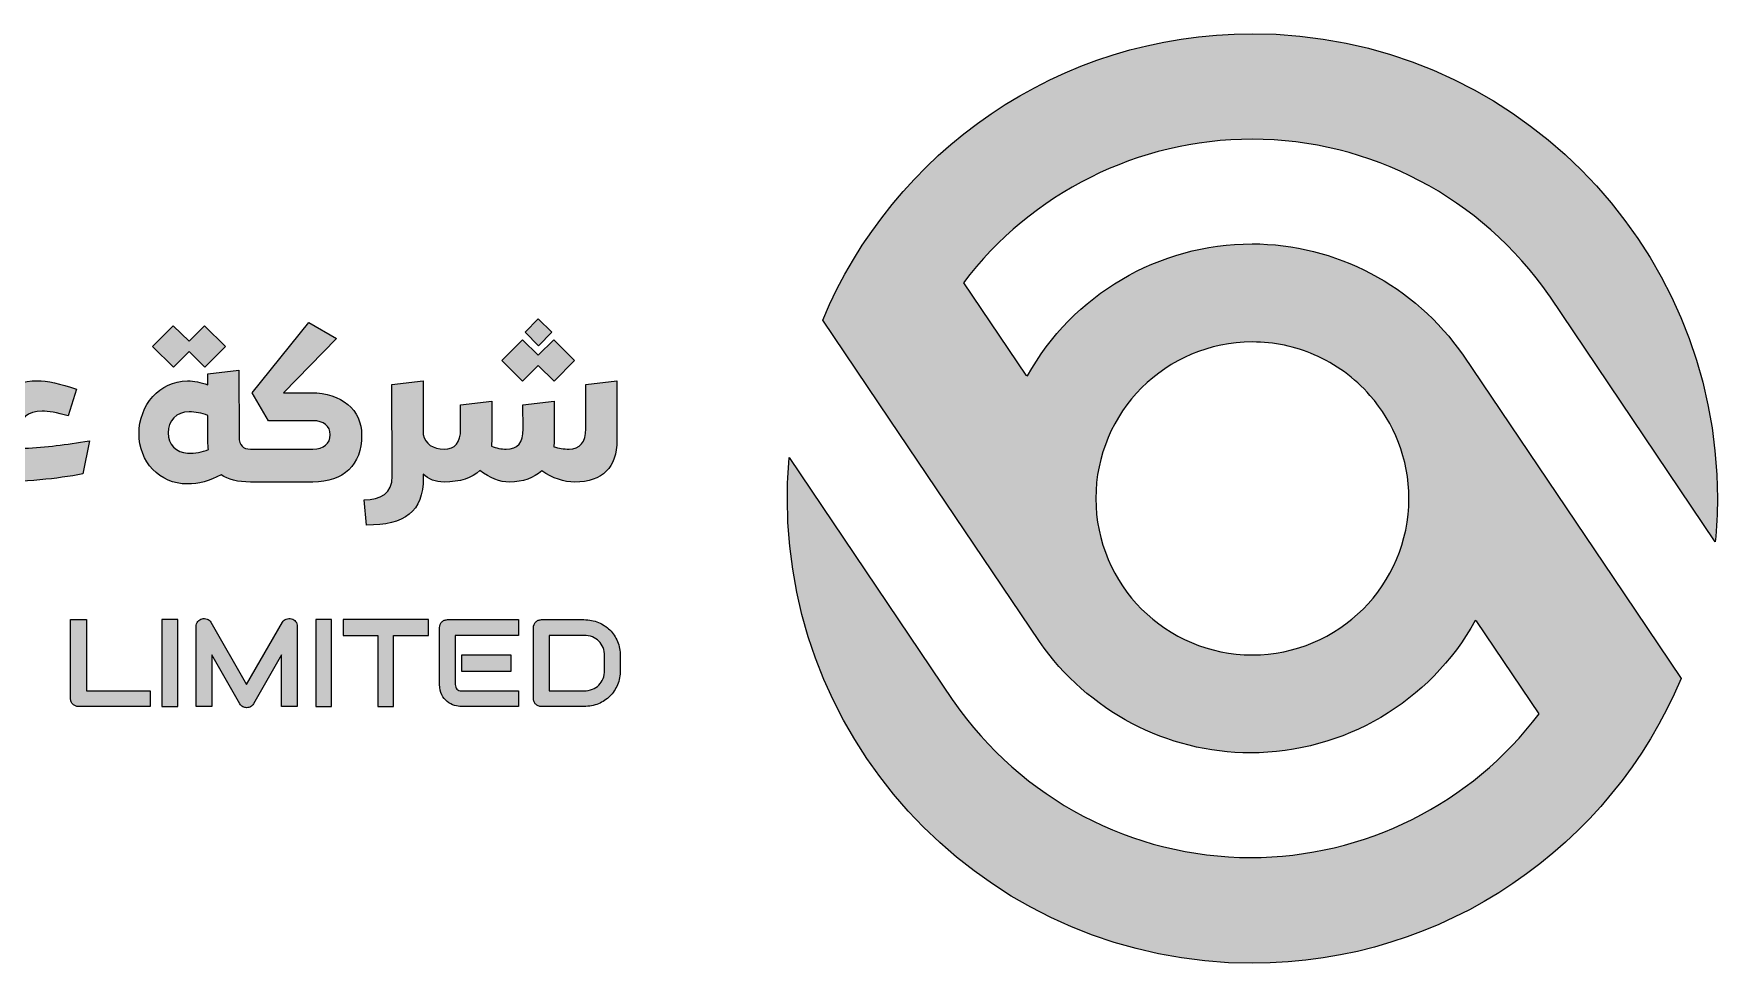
# Model space of a CAD drawing. Header units: millimetres. Extents: x 81 to 1251, y -181 to -29.
# Drawn here: x 1128 to 1250.7, y -138.9 to -71.1 of the extents above; entities that cross this region are included whole.
import ezdxf

# ---------------------------------------------------------------- set-up
doc = ezdxf.new("R2010")
doc.units = ezdxf.units.MM
doc.header["$MEASUREMENT"] = 0
doc.layers.add('Layer 1', color=7, linetype='Continuous', lineweight=0)

# ---------------------------------------------------------------- blocks, each defined once
blk = doc.blocks.new('Block_11')
at = {"layer": 'Layer 1', "true_color": 0x00b9ad, "transparency": 33554687}
h = blk.add_hatch(color=122, dxfattribs=at)
h.dxf.hatch_style = 2
edge = h.paths.add_edge_path()
edge.add_spline(control_points=[(1131.85, -113.83), (1131.85, -113.83), (1130.7, -113.83), (1130.7, -113.83), (1130.7, -113.83), (1130.7, -119.58), (1130.7, -119.58), (1130.7, -119.67), (1130.71, -119.74), (1130.74, -119.81), (1130.77, -119.88), (1130.81, -119.95), (1130.87, -120), (1130.92, -120.05), (1130.98, -120.09), (1131.05, -120.12), (1131.12, -120.15), (1131.2, -120.16), (1131.28, -120.16), (1131.28, -120.16), (1136.51, -120.16), (1136.51, -120.16), (1136.51, -120.16), (1136.51, -119.02), (1136.51, -119.02), (1136.51, -119.02), (1131.85, -119.02), (1131.85, -119.02), (1131.85, -119.02), (1131.85, -113.83), (1131.85, -113.83)], knot_values=[0, 0, 0, 0, 1, 1, 1, 2, 2, 2, 3, 3, 3, 4, 4, 4, 5, 5, 5, 6, 6, 6, 7, 7, 7, 8, 8, 8, 9, 9, 9, 10, 10, 10, 10], degree=3, periodic=0)
h = blk.add_hatch(color=122, dxfattribs=at)
h.dxf.hatch_style = 2
h.paths.add_polyline_path([(1137.36, -120.16), (1138.51, -120.16), (1138.51, -113.83), (1137.36, -113.83)])
h = blk.add_hatch(color=122, dxfattribs=at)
h.dxf.hatch_style = 2
edge = h.paths.add_edge_path()
edge.add_spline(control_points=[(1146.8, -113.76), (1146.67, -113.73), (1146.54, -113.74), (1146.42, -113.79), (1146.3, -113.83), (1146.21, -113.91), (1146.14, -114.02), (1146.14, -114.02), (1143.53, -118.57), (1143.53, -118.57), (1143.53, -118.57), (1140.92, -114.02), (1140.92, -114.02), (1140.89, -113.97), (1140.85, -113.92), (1140.8, -113.88), (1140.75, -113.84), (1140.7, -113.81), (1140.64, -113.79), (1140.58, -113.77), (1140.52, -113.75), (1140.46, -113.75), (1140.4, -113.74), (1140.34, -113.75), (1140.28, -113.76), (1140.15, -113.8), (1140.05, -113.87), (1139.97, -113.97), (1139.89, -114.07), (1139.85, -114.19), (1139.85, -114.32), (1139.85, -114.32), (1139.85, -120.16), (1139.85, -120.16), (1139.85, -120.16), (1141, -120.16), (1141, -120.16), (1141, -120.16), (1141, -116.39), (1141, -116.39), (1141, -116.39), (1143.04, -119.97), (1143.04, -119.97), (1143.09, -120.06), (1143.16, -120.13), (1143.25, -120.18), (1143.34, -120.23), (1143.43, -120.25), (1143.53, -120.25), (1143.63, -120.25), (1143.73, -120.23), (1143.82, -120.18), (1143.91, -120.13), (1143.98, -120.06), (1144.03, -119.97), (1144.03, -119.97), (1146.06, -116.39), (1146.06, -116.39), (1146.06, -116.39), (1146.06, -120.16), (1146.06, -120.16), (1146.06, -120.16), (1147.22, -120.16), (1147.22, -120.16), (1147.22, -120.16), (1147.22, -114.32), (1147.22, -114.32), (1147.22, -114.19), (1147.18, -114.07), (1147.1, -113.97), (1147.02, -113.87), (1146.92, -113.8), (1146.8, -113.76)], knot_values=[0, 0, 0, 0, 1, 1, 1, 2, 2, 2, 3, 3, 3, 4, 4, 4, 5, 5, 5, 6, 6, 6, 7, 7, 7, 8, 8, 8, 9, 9, 9, 10, 10, 10, 11, 11, 11, 12, 12, 12, 13, 13, 13, 14, 14, 14, 15, 15, 15, 16, 16, 16, 17, 17, 17, 18, 18, 18, 19, 19, 19, 20, 20, 20, 21, 21, 21, 22, 22, 22, 23, 23, 23, 24, 24, 24, 24], degree=3, periodic=0)
h = blk.add_hatch(color=122, dxfattribs=at)
h.dxf.hatch_style = 2
h.paths.add_polyline_path([(1148.56, -120.16), (1149.71, -120.16), (1149.71, -113.83), (1148.56, -113.83)])
h = blk.add_hatch(color=122, dxfattribs=at)
h.dxf.hatch_style = 2
h.paths.add_polyline_path([(1150.56, -114.98), (1153.09, -114.98), (1153.09, -120.16), (1154.24, -120.16), (1154.24, -114.98), (1156.77, -114.98), (1156.77, -113.83), (1150.56, -113.83)])
h = blk.add_hatch(color=122, dxfattribs=at)
h.dxf.hatch_style = 2
edge = h.paths.add_edge_path()
edge.add_spline(control_points=[(1157.93, -113.88), (1157.86, -113.91), (1157.8, -113.95), (1157.75, -114), (1157.7, -114.05), (1157.66, -114.12), (1157.63, -114.19), (1157.6, -114.26), (1157.59, -114.33), (1157.59, -114.41), (1157.59, -114.41), (1157.59, -118.55), (1157.59, -118.55), (1157.59, -118.85), (1157.64, -119.1), (1157.75, -119.3), (1157.85, -119.51), (1157.99, -119.68), (1158.15, -119.8), (1158.31, -119.93), (1158.48, -120.02), (1158.67, -120.08), (1158.86, -120.13), (1159.03, -120.16), (1159.19, -120.16), (1159.19, -120.16), (1163.33, -120.16), (1163.33, -120.16), (1163.33, -120.16), (1163.33, -119.02), (1163.33, -119.02), (1163.33, -119.02), (1159.2, -119.02), (1159.2, -119.02), (1159.05, -119.02), (1158.93, -118.98), (1158.85, -118.9), (1158.77, -118.82), (1158.73, -118.7), (1158.73, -118.55), (1158.73, -118.55), (1158.73, -114.98), (1158.73, -114.98), (1158.73, -114.98), (1163.33, -114.98), (1163.33, -114.98), (1163.33, -114.98), (1163.33, -113.83), (1163.33, -113.83), (1163.33, -113.83), (1158.16, -113.83), (1158.16, -113.83), (1158.08, -113.83), (1158, -113.85), (1157.93, -113.88)], knot_values=[0, 0, 0, 0, 1, 1, 1, 2, 2, 2, 3, 3, 3, 4, 4, 4, 5, 5, 5, 6, 6, 6, 7, 7, 7, 8, 8, 8, 9, 9, 9, 10, 10, 10, 11, 11, 11, 12, 12, 12, 13, 13, 13, 14, 14, 14, 15, 15, 15, 16, 16, 16, 17, 17, 17, 18, 18, 18, 18], degree=3, periodic=0)
h = blk.add_hatch(color=122, dxfattribs=at)
h.dxf.hatch_style = 2
edge = h.paths.add_edge_path()
edge.add_spline(control_points=[(1169.61, -117.52), (1169.61, -117.74), (1169.57, -117.95), (1169.5, -118.13), (1169.43, -118.31), (1169.32, -118.47), (1169.19, -118.6), (1169.06, -118.73), (1168.9, -118.84), (1168.72, -118.91), (1168.53, -118.98), (1168.33, -119.02), (1168.11, -119.02), (1168.11, -119.02), (1165.58, -119.02), (1165.58, -119.02), (1165.58, -119.02), (1165.58, -114.98), (1165.58, -114.98), (1165.58, -114.98), (1168.11, -114.98), (1168.11, -114.98), (1168.33, -114.98), (1168.53, -115.02), (1168.72, -115.09), (1168.9, -115.16), (1169.06, -115.26), (1169.19, -115.39), (1169.32, -115.53), (1169.43, -115.68), (1169.5, -115.87), (1169.57, -116.05), (1169.61, -116.26), (1169.61, -116.48), (1169.61, -116.48), (1169.61, -117.52), (1169.61, -117.52)], knot_values=[0, 0, 0, 0, 1, 1, 1, 2, 2, 2, 3, 3, 3, 4, 4, 4, 5, 5, 5, 6, 6, 6, 7, 7, 7, 8, 8, 8, 9, 9, 9, 10, 10, 10, 11, 11, 11, 12, 12, 12, 12], degree=3, periodic=0)
edge = h.paths.add_edge_path()
edge.add_spline(control_points=[(1170.55, -115.42), (1170.42, -115.1), (1170.23, -114.82), (1170, -114.58), (1169.76, -114.35), (1169.48, -114.17), (1169.16, -114.03), (1168.84, -113.9), (1168.49, -113.83), (1168.11, -113.83), (1168.11, -113.83), (1165.01, -113.83), (1165.01, -113.83), (1164.93, -113.83), (1164.85, -113.85), (1164.78, -113.88), (1164.71, -113.91), (1164.65, -113.95), (1164.6, -114), (1164.54, -114.05), (1164.5, -114.12), (1164.47, -114.19), (1164.44, -114.26), (1164.43, -114.33), (1164.43, -114.41), (1164.43, -114.41), (1164.43, -119.58), (1164.43, -119.58), (1164.43, -119.67), (1164.44, -119.74), (1164.47, -119.81), (1164.5, -119.88), (1164.54, -119.95), (1164.6, -120), (1164.65, -120.05), (1164.71, -120.09), (1164.78, -120.12), (1164.85, -120.15), (1164.93, -120.16), (1165.01, -120.16), (1165.01, -120.16), (1168.11, -120.16), (1168.11, -120.16), (1168.49, -120.16), (1168.84, -120.1), (1169.16, -119.96), (1169.48, -119.83), (1169.76, -119.65), (1170, -119.41), (1170.23, -119.18), (1170.42, -118.9), (1170.55, -118.58), (1170.69, -118.25), (1170.75, -117.9), (1170.75, -117.52), (1170.75, -117.52), (1170.75, -116.48), (1170.75, -116.48), (1170.75, -116.1), (1170.69, -115.75), (1170.55, -115.42)], knot_values=[0, 0, 0, 0, 1, 1, 1, 2, 2, 2, 3, 3, 3, 4, 4, 4, 5, 5, 5, 6, 6, 6, 7, 7, 7, 8, 8, 8, 9, 9, 9, 10, 10, 10, 11, 11, 11, 12, 12, 12, 13, 13, 13, 14, 14, 14, 15, 15, 15, 16, 16, 16, 17, 17, 17, 18, 18, 18, 19, 19, 19, 20, 20, 20, 20], degree=3, periodic=0)
h = blk.add_hatch(color=122, dxfattribs=at)
h.dxf.hatch_style = 2
h.paths.add_polyline_path([(1162.81, -117.58), (1162.81, -116.42), (1159.19, -116.42), (1159.19, -117.58)])
at = {"layer": 'Layer 1'}
for points in [[(1137.36, -120.16), (1138.51, -120.16), (1138.51, -113.83), (1137.36, -113.83)], [(1148.56, -120.16), (1149.71, -120.16), (1149.71, -113.83), (1148.56, -113.83)], [(1150.56, -114.98), (1153.09, -114.98), (1153.09, -120.16), (1154.24, -120.16), (1154.24, -114.98), (1156.77, -114.98), (1156.77, -113.83), (1150.56, -113.83)], [(1162.81, -117.58), (1162.81, -116.42), (1159.19, -116.42), (1159.19, -117.58)]]:
    blk.add_lwpolyline(points, close=True, dxfattribs=at)
for points, knots in [([(1131.85, -113.83), (1131.85, -113.83), (1130.7, -113.83), (1130.7, -113.83), (1130.7, -113.83), (1130.7, -119.58), (1130.7, -119.58), (1130.7, -119.67), (1130.71, -119.74), (1130.74, -119.81), (1130.77, -119.88), (1130.81, -119.95), (1130.87, -120), (1130.92, -120.05), (1130.98, -120.09), (1131.05, -120.12), (1131.12, -120.15), (1131.2, -120.16), (1131.28, -120.16), (1131.28, -120.16), (1136.51, -120.16), (1136.51, -120.16), (1136.51, -120.16), (1136.51, -119.02), (1136.51, -119.02), (1136.51, -119.02), (1131.85, -119.02), (1131.85, -119.02), (1131.85, -119.02), (1131.85, -113.83), (1131.85, -113.83)], [0, 0, 0, 0, 1, 1, 1, 2, 2, 2, 3, 3, 3, 4, 4, 4, 5, 5, 5, 6, 6, 6, 7, 7, 7, 8, 8, 8, 9, 9, 9, 10, 10, 10, 10]), ([(1146.8, -113.76), (1146.67, -113.73), (1146.54, -113.74), (1146.42, -113.79), (1146.3, -113.83), (1146.21, -113.91), (1146.14, -114.02), (1146.14, -114.02), (1143.53, -118.57), (1143.53, -118.57), (1143.53, -118.57), (1140.92, -114.02), (1140.92, -114.02), (1140.89, -113.97), (1140.85, -113.92), (1140.8, -113.88), (1140.75, -113.84), (1140.7, -113.81), (1140.64, -113.79), (1140.58, -113.77), (1140.52, -113.75), (1140.46, -113.75), (1140.4, -113.74), (1140.34, -113.75), (1140.28, -113.76), (1140.15, -113.8), (1140.05, -113.87), (1139.97, -113.97), (1139.89, -114.07), (1139.85, -114.19), (1139.85, -114.32), (1139.85, -114.32), (1139.85, -120.16), (1139.85, -120.16), (1139.85, -120.16), (1141, -120.16), (1141, -120.16), (1141, -120.16), (1141, -116.39), (1141, -116.39), (1141, -116.39), (1143.04, -119.97), (1143.04, -119.97), (1143.09, -120.06), (1143.16, -120.13), (1143.25, -120.18), (1143.34, -120.23), (1143.43, -120.25), (1143.53, -120.25), (1143.63, -120.25), (1143.73, -120.23), (1143.82, -120.18), (1143.91, -120.13), (1143.98, -120.06), (1144.03, -119.97), (1144.03, -119.97), (1146.06, -116.39), (1146.06, -116.39), (1146.06, -116.39), (1146.06, -120.16), (1146.06, -120.16), (1146.06, -120.16), (1147.22, -120.16), (1147.22, -120.16), (1147.22, -120.16), (1147.22, -114.32), (1147.22, -114.32), (1147.22, -114.19), (1147.18, -114.07), (1147.1, -113.97), (1147.02, -113.87), (1146.92, -113.8), (1146.8, -113.76)], [0, 0, 0, 0, 1, 1, 1, 2, 2, 2, 3, 3, 3, 4, 4, 4, 5, 5, 5, 6, 6, 6, 7, 7, 7, 8, 8, 8, 9, 9, 9, 10, 10, 10, 11, 11, 11, 12, 12, 12, 13, 13, 13, 14, 14, 14, 15, 15, 15, 16, 16, 16, 17, 17, 17, 18, 18, 18, 19, 19, 19, 20, 20, 20, 21, 21, 21, 22, 22, 22, 23, 23, 23, 24, 24, 24, 24]), ([(1157.93, -113.88), (1157.86, -113.91), (1157.8, -113.95), (1157.75, -114), (1157.7, -114.05), (1157.66, -114.12), (1157.63, -114.19), (1157.6, -114.26), (1157.59, -114.33), (1157.59, -114.41), (1157.59, -114.41), (1157.59, -118.55), (1157.59, -118.55), (1157.59, -118.85), (1157.64, -119.1), (1157.75, -119.3), (1157.85, -119.51), (1157.99, -119.68), (1158.15, -119.8), (1158.31, -119.93), (1158.48, -120.02), (1158.67, -120.08), (1158.86, -120.13), (1159.03, -120.16), (1159.19, -120.16), (1159.19, -120.16), (1163.33, -120.16), (1163.33, -120.16), (1163.33, -120.16), (1163.33, -119.02), (1163.33, -119.02), (1163.33, -119.02), (1159.2, -119.02), (1159.2, -119.02), (1159.05, -119.02), (1158.93, -118.98), (1158.85, -118.9), (1158.77, -118.82), (1158.73, -118.7), (1158.73, -118.55), (1158.73, -118.55), (1158.73, -114.98), (1158.73, -114.98), (1158.73, -114.98), (1163.33, -114.98), (1163.33, -114.98), (1163.33, -114.98), (1163.33, -113.83), (1163.33, -113.83), (1163.33, -113.83), (1158.16, -113.83), (1158.16, -113.83), (1158.08, -113.83), (1158, -113.85), (1157.93, -113.88)], [0, 0, 0, 0, 1, 1, 1, 2, 2, 2, 3, 3, 3, 4, 4, 4, 5, 5, 5, 6, 6, 6, 7, 7, 7, 8, 8, 8, 9, 9, 9, 10, 10, 10, 11, 11, 11, 12, 12, 12, 13, 13, 13, 14, 14, 14, 15, 15, 15, 16, 16, 16, 17, 17, 17, 18, 18, 18, 18]), ([(1170.55, -115.42), (1170.42, -115.1), (1170.23, -114.82), (1170, -114.58), (1169.76, -114.35), (1169.48, -114.17), (1169.16, -114.03), (1168.84, -113.9), (1168.49, -113.83), (1168.11, -113.83), (1168.11, -113.83), (1165.01, -113.83), (1165.01, -113.83), (1164.93, -113.83), (1164.85, -113.85), (1164.78, -113.88), (1164.71, -113.91), (1164.65, -113.95), (1164.6, -114), (1164.54, -114.05), (1164.5, -114.12), (1164.47, -114.19), (1164.44, -114.26), (1164.43, -114.33), (1164.43, -114.41), (1164.43, -114.41), (1164.43, -119.58), (1164.43, -119.58), (1164.43, -119.67), (1164.44, -119.74), (1164.47, -119.81), (1164.5, -119.88), (1164.54, -119.95), (1164.6, -120), (1164.65, -120.05), (1164.71, -120.09), (1164.78, -120.12), (1164.85, -120.15), (1164.93, -120.16), (1165.01, -120.16), (1165.01, -120.16), (1168.11, -120.16), (1168.11, -120.16), (1168.49, -120.16), (1168.84, -120.1), (1169.16, -119.96), (1169.48, -119.83), (1169.76, -119.65), (1170, -119.41), (1170.23, -119.18), (1170.42, -118.9), (1170.55, -118.58), (1170.69, -118.25), (1170.75, -117.9), (1170.75, -117.52), (1170.75, -117.52), (1170.75, -116.48), (1170.75, -116.48), (1170.75, -116.1), (1170.69, -115.75), (1170.55, -115.42)], [0, 0, 0, 0, 1, 1, 1, 2, 2, 2, 3, 3, 3, 4, 4, 4, 5, 5, 5, 6, 6, 6, 7, 7, 7, 8, 8, 8, 9, 9, 9, 10, 10, 10, 11, 11, 11, 12, 12, 12, 13, 13, 13, 14, 14, 14, 15, 15, 15, 16, 16, 16, 17, 17, 17, 18, 18, 18, 19, 19, 19, 20, 20, 20, 20]), ([(1169.61, -117.52), (1169.61, -117.74), (1169.57, -117.95), (1169.5, -118.13), (1169.43, -118.31), (1169.32, -118.47), (1169.19, -118.6), (1169.06, -118.73), (1168.9, -118.84), (1168.72, -118.91), (1168.53, -118.98), (1168.33, -119.02), (1168.11, -119.02), (1168.11, -119.02), (1165.58, -119.02), (1165.58, -119.02), (1165.58, -119.02), (1165.58, -114.98), (1165.58, -114.98), (1165.58, -114.98), (1168.11, -114.98), (1168.11, -114.98), (1168.33, -114.98), (1168.53, -115.02), (1168.72, -115.09), (1168.9, -115.16), (1169.06, -115.26), (1169.19, -115.39), (1169.32, -115.53), (1169.43, -115.68), (1169.5, -115.87), (1169.57, -116.05), (1169.61, -116.26), (1169.61, -116.48), (1169.61, -116.48), (1169.61, -117.52), (1169.61, -117.52)], [0, 0, 0, 0, 1, 1, 1, 2, 2, 2, 3, 3, 3, 4, 4, 4, 5, 5, 5, 6, 6, 6, 7, 7, 7, 8, 8, 8, 9, 9, 9, 10, 10, 10, 11, 11, 11, 12, 12, 12, 12])]:
    blk.add_open_spline(points, degree=3, knots=knots, dxfattribs=at)
blk = doc.blocks.new('Block_12')
at = {"layer": 'Layer 1', "true_color": 0x414042, "transparency": 33554687}
h = blk.add_hatch(color=250, dxfattribs=at)
h.dxf.hatch_style = 2
h.paths.add_polyline_path([(1165.76, -92.88), (1164.77, -91.9), (1163.82, -92.88), (1164.79, -93.86)])
h = blk.add_hatch(color=250, dxfattribs=at)
h.dxf.hatch_style = 2
edge = h.paths.add_edge_path()
edge.add_spline(control_points=[(1139.22, -101.69), (1138.39, -101.66), (1137.8, -101.04), (1137.8, -100.22), (1137.8, -99.32), (1138.41, -98.68), (1139.34, -98.68), (1139.79, -98.68), (1140.23, -98.78), (1140.7, -98.94), (1140.7, -98.94), (1140.71, -100.82), (1140.71, -100.82), (1140.71, -101.04), (1140.71, -101.26), (1140.74, -101.44), (1140.29, -101.62), (1139.76, -101.71), (1139.22, -101.69)], knot_values=[0, 0, 0, 0, 1, 1, 1, 2, 2, 2, 3, 3, 3, 4, 4, 4, 5, 5, 5, 6, 6, 6, 6], degree=3, periodic=0)
edge = h.paths.add_edge_path()
edge.add_spline(control_points=[(1148.23, -97.29), (1148.23, -97.29), (1146.22, -97.29), (1146.22, -97.29), (1146.22, -97.29), (1150.08, -93.33), (1150.08, -93.33), (1150.08, -93.33), (1148.05, -92.18), (1148.05, -92.18), (1148.05, -92.18), (1143.94, -97.29), (1143.94, -97.29), (1143.94, -97.29), (1145.11, -99.33), (1145.11, -99.33), (1145.11, -99.33), (1148.37, -99.33), (1148.37, -99.33), (1149.14, -99.33), (1149.62, -99.73), (1149.62, -100.35), (1149.62, -101.01), (1149.13, -101.4), (1148.36, -101.4), (1148.36, -101.4), (1143.8, -101.4), (1143.8, -101.4), (1143.27, -101.4), (1142.98, -101.14), (1142.98, -100.5), (1142.98, -100.5), (1142.97, -95.65), (1142.97, -95.65), (1142.97, -95.65), (1140.7, -95.92), (1140.7, -95.92), (1140.7, -95.92), (1140.7, -96.71), (1140.7, -96.71), (1140.17, -96.54), (1139.71, -96.43), (1139.22, -96.43), (1137.16, -96.43), (1135.69, -98.2), (1135.69, -100.26), (1135.69, -102.33), (1137.16, -103.94), (1139.22, -103.94), (1140.03, -103.94), (1140.8, -103.72), (1141.67, -103.27), (1142.18, -103.63), (1142.88, -103.8), (1143.8, -103.8), (1143.8, -103.8), (1143.8, -103.8), (1143.8, -103.8), (1143.8, -103.8), (1148.36, -103.8), (1148.36, -103.8), (1150.59, -103.8), (1151.91, -102.55), (1151.91, -100.4), (1151.91, -98.52), (1150.44, -97.29), (1148.23, -97.29)], knot_values=[0, 0, 0, 0, 1, 1, 1, 2, 2, 2, 3, 3, 3, 4, 4, 4, 5, 5, 5, 6, 6, 6, 7, 7, 7, 8, 8, 8, 9, 9, 9, 10, 10, 10, 11, 11, 11, 12, 12, 12, 13, 13, 13, 14, 14, 14, 15, 15, 15, 16, 16, 16, 17, 17, 17, 18, 18, 18, 19, 19, 19, 20, 20, 20, 21, 21, 21, 22, 22, 22, 22], degree=3, periodic=0)
h = blk.add_hatch(color=250, dxfattribs=at)
h.dxf.hatch_style = 2
h.paths.add_polyline_path([(1139.33, -94.29), (1140.49, -95.43), (1141.98, -93.91), (1140.46, -92.41), (1139.33, -93.54), (1138.18, -92.41), (1136.68, -93.91), (1138.19, -95.43)])
h = blk.add_hatch(color=250, dxfattribs=at)
h.dxf.hatch_style = 2
h.paths.add_polyline_path([(1164.77, -95.31), (1165.94, -96.45), (1167.42, -94.93), (1165.91, -93.43), (1164.77, -94.56), (1163.62, -93.43), (1162.12, -94.93), (1163.63, -96.45)])
h = blk.add_hatch(color=250, dxfattribs=at)
h.dxf.hatch_style = 2
edge = h.paths.add_edge_path()
edge.add_spline(control_points=[(1126.95, -99.99), (1126.95, -99.2), (1127.59, -98.63), (1128.64, -98.63), (1129.07, -98.63), (1129.67, -98.74), (1130.53, -98.97), (1130.53, -98.97), (1131.14, -97.03), (1131.14, -97.03), (1129.93, -96.62), (1129, -96.42), (1128.26, -96.42), (1126.25, -96.42), (1124.88, -97.69), (1124.88, -99.36), (1124.88, -100.06), (1125.04, -100.7), (1125.37, -101.4), (1125.37, -101.4), (1124.34, -101.4), (1124.34, -101.4), (1123.77, -101.4), (1123.22, -101.24), (1122.74, -100.93), (1122.74, -100.93), (1122.74, -100.75), (1122.74, -100.75), (1122.74, -100.75), (1122.74, -97.91), (1122.74, -97.91), (1122.74, -97.91), (1120.47, -98.17), (1120.47, -98.17), (1120.47, -98.17), (1120.48, -99.92), (1120.48, -99.92), (1120.48, -100.96), (1119.87, -101.4), (1118.73, -101.4), (1118.73, -101.4), (1118.72, -101.41), (1118.72, -101.41), (1118.71, -101.41), (1118.71, -101.4), (1118.7, -101.4), (1117.83, -101.4), (1117.19, -100.92), (1117.16, -100.06), (1117.16, -100.06), (1117.16, -96.42), (1117.16, -96.42), (1117.16, -96.42), (1114.89, -96.7), (1114.89, -96.7), (1114.89, -96.7), (1114.89, -102.13), (1114.89, -102.13), (1114.9, -103.76), (1114.16, -104.53), (1112.69, -104.53), (1111.17, -104.53), (1110.4, -103.82), (1110.39, -102.38), (1110.39, -101.68), (1110.53, -100.98), (1110.8, -100.15), (1110.8, -100.15), (1108.96, -99.65), (1108.96, -99.65), (1108.54, -100.93), (1108.33, -102.06), (1108.33, -103.05), (1108.33, -105.65), (1109.85, -106.94), (1112.69, -106.94), (1115.36, -106.94), (1116.88, -105.52), (1117.13, -103.15), (1117.51, -103.57), (1118.06, -103.8), (1118.7, -103.8), (1118.7, -103.8), (1118.7, -103.8), (1118.7, -103.8), (1118.7, -103.8), (1118.7, -103.8), (1118.7, -103.8), (1118.7, -103.8), (1118.7, -103.8), (1118.7, -103.8), (1118.7, -103.8), (1118.7, -103.8), (1118.7, -103.8), (1120.23, -103.8), (1121.38, -103.44), (1122.05, -102.71), (1122.74, -103.41), (1123.57, -103.8), (1124.34, -103.8), (1124.34, -103.8), (1124.34, -103.8), (1124.34, -103.8), (1124.34, -103.8), (1124.34, -103.8), (1124.34, -103.8), (1124.34, -103.8), (1124.34, -103.8), (1124.34, -103.8), (1124.34, -103.8), (1124.34, -103.8), (1124.34, -103.8), (1127.6, -103.8), (1129.64, -103.57), (1131.59, -103.21), (1131.59, -103.21), (1132.07, -100.79), (1132.07, -100.79), (1130.33, -101.08), (1128.96, -101.26), (1127.33, -101.34), (1127.09, -100.89), (1126.95, -100.41), (1126.95, -99.99)], knot_values=[0, 0, 0, 0, 1, 1, 1, 2, 2, 2, 3, 3, 3, 4, 4, 4, 5, 5, 5, 6, 6, 6, 7, 7, 7, 8, 8, 8, 9, 9, 9, 10, 10, 10, 11, 11, 11, 12, 12, 12, 13, 13, 13, 14, 14, 14, 15, 15, 15, 16, 16, 16, 17, 17, 17, 18, 18, 18, 19, 19, 19, 20, 20, 20, 21, 21, 21, 22, 22, 22, 23, 23, 23, 24, 24, 24, 25, 25, 25, 26, 26, 26, 27, 27, 27, 28, 28, 28, 29, 29, 29, 30, 30, 30, 31, 31, 31, 32, 32, 32, 33, 33, 33, 34, 34, 34, 35, 35, 35, 36, 36, 36, 37, 37, 37, 38, 38, 38, 39, 39, 39, 40, 40, 40, 41, 41, 41, 41], degree=3, periodic=0)
h = blk.add_hatch(color=250, dxfattribs=at)
h.dxf.hatch_style = 2
edge = h.paths.add_edge_path()
edge.add_spline(control_points=[(1168.24, -96.68), (1168.24, -96.68), (1168.24, -99.92), (1168.24, -99.92), (1168.24, -100.89), (1167.81, -101.4), (1167.03, -101.4), (1166.62, -101.4), (1166.27, -101.34), (1165.91, -101.23), (1165.92, -101.07), (1165.94, -100.91), (1165.94, -100.75), (1165.94, -100.75), (1165.94, -97.91), (1165.94, -97.91), (1165.94, -97.91), (1163.66, -98.17), (1163.66, -98.17), (1163.66, -98.17), (1163.68, -99.92), (1163.68, -99.92), (1163.68, -100.95), (1163.28, -101.4), (1162.45, -101.4), (1162.08, -101.4), (1161.73, -101.33), (1161.36, -101.18), (1161.38, -101.04), (1161.39, -100.89), (1161.39, -100.75), (1161.39, -100.75), (1161.39, -97.91), (1161.39, -97.91), (1161.39, -97.91), (1159.1, -98.17), (1159.1, -98.17), (1159.1, -98.17), (1159.12, -99.92), (1159.12, -99.92), (1159.12, -100.95), (1158.73, -101.4), (1157.91, -101.4), (1157.14, -101.4), (1156.51, -101.02), (1156.4, -100.34), (1156.4, -100.34), (1156.4, -96.42), (1156.4, -96.42), (1156.4, -96.42), (1154.12, -96.7), (1154.12, -96.7), (1154.12, -96.7), (1154.14, -103.37), (1154.14, -103.37), (1154.14, -104.62), (1153.28, -105.09), (1152.1, -105.09), (1152.1, -105.09), (1152.26, -106.94), (1152.26, -106.94), (1155.04, -106.94), (1156.4, -105.99), (1156.4, -103.47), (1156.4, -103.47), (1156.4, -103.22), (1156.4, -103.22), (1156.77, -103.6), (1157.3, -103.8), (1157.91, -103.8), (1157.91, -103.8), (1157.91, -103.8), (1157.91, -103.8), (1157.91, -103.8), (1157.91, -103.8), (1157.91, -103.8), (1157.91, -103.8), (1157.91, -103.8), (1157.91, -103.8), (1157.91, -103.8), (1157.91, -103.8), (1157.91, -103.8), (1159.08, -103.8), (1159.95, -103.5), (1160.53, -102.95), (1161.25, -103.53), (1161.96, -103.8), (1162.69, -103.8), (1163.66, -103.8), (1164.46, -103.5), (1165.03, -102.99), (1165.85, -103.54), (1166.64, -103.8), (1167.45, -103.8), (1169.46, -103.8), (1170.51, -102.73), (1170.51, -100.75), (1170.51, -100.75), (1170.51, -96.42), (1170.51, -96.42), (1170.51, -96.42), (1168.24, -96.68), (1168.24, -96.68)], knot_values=[0, 0, 0, 0, 1, 1, 1, 2, 2, 2, 3, 3, 3, 4, 4, 4, 5, 5, 5, 6, 6, 6, 7, 7, 7, 8, 8, 8, 9, 9, 9, 10, 10, 10, 11, 11, 11, 12, 12, 12, 13, 13, 13, 14, 14, 14, 15, 15, 15, 16, 16, 16, 17, 17, 17, 18, 18, 18, 19, 19, 19, 20, 20, 20, 21, 21, 21, 22, 22, 22, 23, 23, 23, 24, 24, 24, 25, 25, 25, 26, 26, 26, 27, 27, 27, 28, 28, 28, 29, 29, 29, 30, 30, 30, 31, 31, 31, 32, 32, 32, 33, 33, 33, 34, 34, 34, 34], degree=3, periodic=0)
at = {"layer": 'Layer 1'}
for points in [[(1165.76, -92.88), (1164.77, -91.9), (1163.82, -92.88), (1164.79, -93.86)], [(1139.33, -94.29), (1140.49, -95.43), (1141.98, -93.91), (1140.46, -92.41), (1139.33, -93.54), (1138.18, -92.41), (1136.68, -93.91), (1138.19, -95.43)], [(1164.77, -95.31), (1165.94, -96.45), (1167.42, -94.93), (1165.91, -93.43), (1164.77, -94.56), (1163.62, -93.43), (1162.12, -94.93), (1163.63, -96.45)]]:
    blk.add_lwpolyline(points, close=True, dxfattribs=at)
for points, knots in [([(1148.23, -97.29), (1148.23, -97.29), (1146.22, -97.29), (1146.22, -97.29), (1146.22, -97.29), (1150.08, -93.33), (1150.08, -93.33), (1150.08, -93.33), (1148.05, -92.18), (1148.05, -92.18), (1148.05, -92.18), (1143.94, -97.29), (1143.94, -97.29), (1143.94, -97.29), (1145.11, -99.33), (1145.11, -99.33), (1145.11, -99.33), (1148.37, -99.33), (1148.37, -99.33), (1149.14, -99.33), (1149.62, -99.73), (1149.62, -100.35), (1149.62, -101.01), (1149.13, -101.4), (1148.36, -101.4), (1148.36, -101.4), (1143.8, -101.4), (1143.8, -101.4), (1143.27, -101.4), (1142.98, -101.14), (1142.98, -100.5), (1142.98, -100.5), (1142.97, -95.65), (1142.97, -95.65), (1142.97, -95.65), (1140.7, -95.92), (1140.7, -95.92), (1140.7, -95.92), (1140.7, -96.71), (1140.7, -96.71), (1140.17, -96.54), (1139.71, -96.43), (1139.22, -96.43), (1137.16, -96.43), (1135.69, -98.2), (1135.69, -100.26), (1135.69, -102.33), (1137.16, -103.94), (1139.22, -103.94), (1140.03, -103.94), (1140.8, -103.72), (1141.67, -103.27), (1142.18, -103.63), (1142.88, -103.8), (1143.8, -103.8), (1143.8, -103.8), (1143.8, -103.8), (1143.8, -103.8), (1143.8, -103.8), (1148.36, -103.8), (1148.36, -103.8), (1150.59, -103.8), (1151.91, -102.55), (1151.91, -100.4), (1151.91, -98.52), (1150.44, -97.29), (1148.23, -97.29)], [0, 0, 0, 0, 1, 1, 1, 2, 2, 2, 3, 3, 3, 4, 4, 4, 5, 5, 5, 6, 6, 6, 7, 7, 7, 8, 8, 8, 9, 9, 9, 10, 10, 10, 11, 11, 11, 12, 12, 12, 13, 13, 13, 14, 14, 14, 15, 15, 15, 16, 16, 16, 17, 17, 17, 18, 18, 18, 19, 19, 19, 20, 20, 20, 21, 21, 21, 22, 22, 22, 22]), ([(1126.95, -99.99), (1126.95, -99.2), (1127.59, -98.63), (1128.64, -98.63), (1129.07, -98.63), (1129.67, -98.74), (1130.53, -98.97), (1130.53, -98.97), (1131.14, -97.03), (1131.14, -97.03), (1129.93, -96.62), (1129, -96.42), (1128.26, -96.42), (1126.25, -96.42), (1124.88, -97.69), (1124.88, -99.36), (1124.88, -100.06), (1125.04, -100.7), (1125.37, -101.4), (1125.37, -101.4), (1124.34, -101.4), (1124.34, -101.4), (1123.77, -101.4), (1123.22, -101.24), (1122.74, -100.93), (1122.74, -100.93), (1122.74, -100.75), (1122.74, -100.75), (1122.74, -100.75), (1122.74, -97.91), (1122.74, -97.91), (1122.74, -97.91), (1120.47, -98.17), (1120.47, -98.17), (1120.47, -98.17), (1120.48, -99.92), (1120.48, -99.92), (1120.48, -100.96), (1119.87, -101.4), (1118.73, -101.4), (1118.73, -101.4), (1118.72, -101.41), (1118.72, -101.41), (1118.71, -101.41), (1118.71, -101.4), (1118.7, -101.4), (1117.83, -101.4), (1117.19, -100.92), (1117.16, -100.06), (1117.16, -100.06), (1117.16, -96.42), (1117.16, -96.42), (1117.16, -96.42), (1114.89, -96.7), (1114.89, -96.7), (1114.89, -96.7), (1114.89, -102.13), (1114.89, -102.13), (1114.9, -103.76), (1114.16, -104.53), (1112.69, -104.53), (1111.17, -104.53), (1110.4, -103.82), (1110.39, -102.38), (1110.39, -101.68), (1110.53, -100.98), (1110.8, -100.15), (1110.8, -100.15), (1108.96, -99.65), (1108.96, -99.65), (1108.54, -100.93), (1108.33, -102.06), (1108.33, -103.05), (1108.33, -105.65), (1109.85, -106.94), (1112.69, -106.94), (1115.36, -106.94), (1116.88, -105.52), (1117.13, -103.15), (1117.51, -103.57), (1118.06, -103.8), (1118.7, -103.8), (1118.7, -103.8), (1118.7, -103.8), (1118.7, -103.8), (1118.7, -103.8), (1118.7, -103.8), (1118.7, -103.8), (1118.7, -103.8), (1118.7, -103.8), (1118.7, -103.8), (1118.7, -103.8), (1118.7, -103.8), (1118.7, -103.8), (1120.23, -103.8), (1121.38, -103.44), (1122.05, -102.71), (1122.74, -103.41), (1123.57, -103.8), (1124.34, -103.8), (1124.34, -103.8), (1124.34, -103.8), (1124.34, -103.8), (1124.34, -103.8), (1124.34, -103.8), (1124.34, -103.8), (1124.34, -103.8), (1124.34, -103.8), (1124.34, -103.8), (1124.34, -103.8), (1124.34, -103.8), (1124.34, -103.8), (1127.6, -103.8), (1129.64, -103.57), (1131.59, -103.21), (1131.59, -103.21), (1132.07, -100.79), (1132.07, -100.79), (1130.33, -101.08), (1128.96, -101.26), (1127.33, -101.34), (1127.09, -100.89), (1126.95, -100.41), (1126.95, -99.99)], [0, 0, 0, 0, 1, 1, 1, 2, 2, 2, 3, 3, 3, 4, 4, 4, 5, 5, 5, 6, 6, 6, 7, 7, 7, 8, 8, 8, 9, 9, 9, 10, 10, 10, 11, 11, 11, 12, 12, 12, 13, 13, 13, 14, 14, 14, 15, 15, 15, 16, 16, 16, 17, 17, 17, 18, 18, 18, 19, 19, 19, 20, 20, 20, 21, 21, 21, 22, 22, 22, 23, 23, 23, 24, 24, 24, 25, 25, 25, 26, 26, 26, 27, 27, 27, 28, 28, 28, 29, 29, 29, 30, 30, 30, 31, 31, 31, 32, 32, 32, 33, 33, 33, 34, 34, 34, 35, 35, 35, 36, 36, 36, 37, 37, 37, 38, 38, 38, 39, 39, 39, 40, 40, 40, 41, 41, 41, 41]), ([(1168.24, -96.68), (1168.24, -96.68), (1168.24, -99.92), (1168.24, -99.92), (1168.24, -100.89), (1167.81, -101.4), (1167.03, -101.4), (1166.62, -101.4), (1166.27, -101.34), (1165.91, -101.23), (1165.92, -101.07), (1165.94, -100.91), (1165.94, -100.75), (1165.94, -100.75), (1165.94, -97.91), (1165.94, -97.91), (1165.94, -97.91), (1163.66, -98.17), (1163.66, -98.17), (1163.66, -98.17), (1163.68, -99.92), (1163.68, -99.92), (1163.68, -100.95), (1163.28, -101.4), (1162.45, -101.4), (1162.08, -101.4), (1161.73, -101.33), (1161.36, -101.18), (1161.38, -101.04), (1161.39, -100.89), (1161.39, -100.75), (1161.39, -100.75), (1161.39, -97.91), (1161.39, -97.91), (1161.39, -97.91), (1159.1, -98.17), (1159.1, -98.17), (1159.1, -98.17), (1159.12, -99.92), (1159.12, -99.92), (1159.12, -100.95), (1158.73, -101.4), (1157.91, -101.4), (1157.14, -101.4), (1156.51, -101.02), (1156.4, -100.34), (1156.4, -100.34), (1156.4, -96.42), (1156.4, -96.42), (1156.4, -96.42), (1154.12, -96.7), (1154.12, -96.7), (1154.12, -96.7), (1154.14, -103.37), (1154.14, -103.37), (1154.14, -104.62), (1153.28, -105.09), (1152.1, -105.09), (1152.1, -105.09), (1152.26, -106.94), (1152.26, -106.94), (1155.04, -106.94), (1156.4, -105.99), (1156.4, -103.47), (1156.4, -103.47), (1156.4, -103.22), (1156.4, -103.22), (1156.77, -103.6), (1157.3, -103.8), (1157.91, -103.8), (1157.91, -103.8), (1157.91, -103.8), (1157.91, -103.8), (1157.91, -103.8), (1157.91, -103.8), (1157.91, -103.8), (1157.91, -103.8), (1157.91, -103.8), (1157.91, -103.8), (1157.91, -103.8), (1157.91, -103.8), (1157.91, -103.8), (1159.08, -103.8), (1159.95, -103.5), (1160.53, -102.95), (1161.25, -103.53), (1161.96, -103.8), (1162.69, -103.8), (1163.66, -103.8), (1164.46, -103.5), (1165.03, -102.99), (1165.85, -103.54), (1166.64, -103.8), (1167.45, -103.8), (1169.46, -103.8), (1170.51, -102.73), (1170.51, -100.75), (1170.51, -100.75), (1170.51, -96.42), (1170.51, -96.42), (1170.51, -96.42), (1168.24, -96.68), (1168.24, -96.68)], [0, 0, 0, 0, 1, 1, 1, 2, 2, 2, 3, 3, 3, 4, 4, 4, 5, 5, 5, 6, 6, 6, 7, 7, 7, 8, 8, 8, 9, 9, 9, 10, 10, 10, 11, 11, 11, 12, 12, 12, 13, 13, 13, 14, 14, 14, 15, 15, 15, 16, 16, 16, 17, 17, 17, 18, 18, 18, 19, 19, 19, 20, 20, 20, 21, 21, 21, 22, 22, 22, 23, 23, 23, 24, 24, 24, 25, 25, 25, 26, 26, 26, 27, 27, 27, 28, 28, 28, 29, 29, 29, 30, 30, 30, 31, 31, 31, 32, 32, 32, 33, 33, 33, 34, 34, 34, 34]), ([(1139.22, -101.69), (1138.39, -101.66), (1137.8, -101.04), (1137.8, -100.22), (1137.8, -99.32), (1138.41, -98.68), (1139.34, -98.68), (1139.79, -98.68), (1140.23, -98.78), (1140.7, -98.94), (1140.7, -98.94), (1140.71, -100.82), (1140.71, -100.82), (1140.71, -101.04), (1140.71, -101.26), (1140.74, -101.44), (1140.29, -101.62), (1139.76, -101.71), (1139.22, -101.69)], [0, 0, 0, 0, 1, 1, 1, 2, 2, 2, 3, 3, 3, 4, 4, 4, 5, 5, 5, 6, 6, 6, 6])]:
    blk.add_open_spline(points, degree=3, knots=knots, dxfattribs=at)
blk = doc.blocks.new('Block_10')
at = {"layer": 'Layer 1'}
for name in ['Block_12', 'Block_11']:
    blk.add_blockref(name, (0, 0), dxfattribs=at)
blk = doc.blocks.new('Block_9')
at = {"layer": 'Layer 1', "transparency": 33554687}
h = blk.add_hatch(color=256, dxfattribs=at)
h.dxf.hatch_style = 2
h.set_gradient(color1=(31, 155, 144), color2=(0, 185, 173), rotation=58.3101)
edge = h.paths.add_edge_path()
edge.add_spline(control_points=[(1216.81, -93.59), (1218.42, -93.59), (1219.94, -93.92), (1221.32, -94.52), (1222.89, -95.19), (1224.27, -96.21), (1225.38, -97.48), (1227.15, -99.48), (1228.22, -102.11), (1228.22, -105), (1228.22, -111.3), (1223.11, -116.4), (1216.81, -116.4), (1210.51, -116.4), (1205.41, -111.3), (1205.41, -105), (1205.41, -98.7), (1210.51, -93.59), (1216.81, -93.59)], knot_values=[0, 0, 0, 0, 1, 1, 1, 2, 2, 2, 3, 3, 3, 4, 4, 4, 5, 5, 5, 6, 6, 6, 6], degree=3, periodic=0)
edge = h.paths.add_edge_path()
edge.add_spline(control_points=[(1216.79, -78.81), (1225.4, -78.81), (1233.5, -83.07), (1238.46, -90.22), (1238.46, -90.22), (1238.49, -90.26), (1238.49, -90.26), (1238.49, -90.26), (1250.55, -108.16), (1250.55, -108.16), (1250.65, -107.12), (1250.7, -106.06), (1250.7, -105), (1250.7, -86.28), (1235.53, -71.12), (1216.81, -71.12), (1202.7, -71.12), (1190.6, -79.74), (1185.51, -92.01), (1185.51, -92.01), (1190.37, -99.22), (1190.37, -99.22), (1190.37, -99.22), (1201.3, -115.43), (1201.3, -115.43), (1204.83, -120.51), (1210.58, -123.54), (1216.68, -123.54), (1223.48, -123.54), (1229.75, -119.85), (1233.05, -113.9), (1233.05, -113.9), (1233.18, -113.97), (1233.18, -113.97), (1233.18, -113.97), (1237.71, -120.7), (1237.71, -120.7), (1232.78, -127.24), (1225, -131.17), (1216.68, -131.17), (1208.07, -131.17), (1199.97, -126.91), (1195.02, -119.76), (1195.02, -119.76), (1194.98, -119.72), (1194.98, -119.72), (1194.98, -119.72), (1183.06, -102.02), (1183.06, -102.02), (1182.97, -103), (1182.93, -104), (1182.93, -105), (1182.93, -123.71), (1198.1, -138.88), (1216.81, -138.88), (1230.88, -138.88), (1242.94, -130.32), (1248.06, -118.12), (1248.06, -118.12), (1243.1, -110.76), (1243.1, -110.76), (1243.1, -110.76), (1232.17, -94.55), (1232.17, -94.55), (1228.64, -89.47), (1222.89, -86.44), (1216.79, -86.44), (1210, -86.44), (1203.72, -90.13), (1200.42, -96.07), (1200.42, -96.07), (1200.3, -96.01), (1200.3, -96.01), (1200.3, -96.01), (1195.76, -89.28), (1195.76, -89.28), (1200.7, -82.74), (1208.47, -78.81), (1216.79, -78.81)], knot_values=[0, 0, 0, 0, 1, 1, 1, 2, 2, 2, 3, 3, 3, 4, 4, 4, 5, 5, 5, 6, 6, 6, 7, 7, 7, 8, 8, 8, 9, 9, 9, 10, 10, 10, 11, 11, 11, 12, 12, 12, 13, 13, 13, 14, 14, 14, 15, 15, 15, 16, 16, 16, 17, 17, 17, 18, 18, 18, 19, 19, 19, 20, 20, 20, 21, 21, 21, 22, 22, 22, 23, 23, 23, 24, 24, 24, 25, 25, 25, 26, 26, 26, 26], degree=3, periodic=0)
at = {"layer": 'Layer 1'}
for points, knots in [([(1216.79, -78.81), (1225.4, -78.81), (1233.5, -83.07), (1238.46, -90.22), (1238.46, -90.22), (1238.49, -90.26), (1238.49, -90.26), (1238.49, -90.26), (1250.55, -108.16), (1250.55, -108.16), (1250.65, -107.12), (1250.7, -106.06), (1250.7, -105), (1250.7, -86.28), (1235.53, -71.12), (1216.81, -71.12), (1202.7, -71.12), (1190.6, -79.74), (1185.51, -92.01), (1185.51, -92.01), (1190.37, -99.22), (1190.37, -99.22), (1190.37, -99.22), (1201.3, -115.43), (1201.3, -115.43), (1204.83, -120.51), (1210.58, -123.54), (1216.68, -123.54), (1223.48, -123.54), (1229.75, -119.85), (1233.05, -113.9), (1233.05, -113.9), (1233.18, -113.97), (1233.18, -113.97), (1233.18, -113.97), (1237.71, -120.7), (1237.71, -120.7), (1232.78, -127.24), (1225, -131.17), (1216.68, -131.17), (1208.07, -131.17), (1199.97, -126.91), (1195.02, -119.76), (1195.02, -119.76), (1194.98, -119.72), (1194.98, -119.72), (1194.98, -119.72), (1183.06, -102.02), (1183.06, -102.02), (1182.97, -103), (1182.93, -104), (1182.93, -105), (1182.93, -123.71), (1198.1, -138.88), (1216.81, -138.88), (1230.88, -138.88), (1242.94, -130.32), (1248.06, -118.12), (1248.06, -118.12), (1243.1, -110.76), (1243.1, -110.76), (1243.1, -110.76), (1232.17, -94.55), (1232.17, -94.55), (1228.64, -89.47), (1222.89, -86.44), (1216.79, -86.44), (1210, -86.44), (1203.72, -90.13), (1200.42, -96.07), (1200.42, -96.07), (1200.3, -96.01), (1200.3, -96.01), (1200.3, -96.01), (1195.76, -89.28), (1195.76, -89.28), (1200.7, -82.74), (1208.47, -78.81), (1216.79, -78.81)], [0, 0, 0, 0, 1, 1, 1, 2, 2, 2, 3, 3, 3, 4, 4, 4, 5, 5, 5, 6, 6, 6, 7, 7, 7, 8, 8, 8, 9, 9, 9, 10, 10, 10, 11, 11, 11, 12, 12, 12, 13, 13, 13, 14, 14, 14, 15, 15, 15, 16, 16, 16, 17, 17, 17, 18, 18, 18, 19, 19, 19, 20, 20, 20, 21, 21, 21, 22, 22, 22, 23, 23, 23, 24, 24, 24, 25, 25, 25, 26, 26, 26, 26]), ([(1216.81, -93.59), (1218.42, -93.59), (1219.94, -93.92), (1221.32, -94.52), (1222.89, -95.19), (1224.27, -96.21), (1225.38, -97.48), (1227.15, -99.48), (1228.22, -102.11), (1228.22, -105), (1228.22, -111.3), (1223.11, -116.4), (1216.81, -116.4), (1210.51, -116.4), (1205.41, -111.3), (1205.41, -105), (1205.41, -98.7), (1210.51, -93.59), (1216.81, -93.59)], [0, 0, 0, 0, 1, 1, 1, 2, 2, 2, 3, 3, 3, 4, 4, 4, 5, 5, 5, 6, 6, 6, 6])]:
    blk.add_open_spline(points, degree=3, knots=knots, dxfattribs=at)
blk.add_blockref('Block_10', (0, 0), dxfattribs=at)

msp = doc.modelspace()

# ---------------------------------------------------------------- block references
at = {"layer": 'Layer 1'}
msp.add_blockref('Block_9', (0, 0), dxfattribs=at)

doc.saveas('drawing.dxf')
